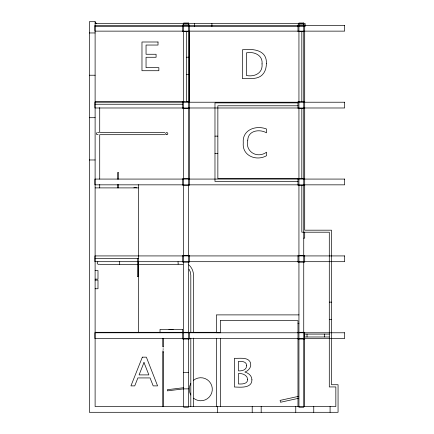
<?xml version="1.0" encoding="UTF-8"?>
<svg xmlns="http://www.w3.org/2000/svg" width="434" height="434" viewBox="0 0 434 434"><rect width="100%" height="100%" fill="white"/><g stroke="black" fill="none" stroke-linecap="round" stroke-linejoin="round"><path stroke-width="0.65" d="M139.276 264.339L178.141 264.339L178.048 261.697M190.797 383.482C188.828 387.03 188.828 391.457 190.797 395.011M298.218 396.41L280.098 400.387L280.51 402.264L298.63 398.287M183.658 388.869L167.453 390.86L167.312 389.716L183.522 387.725L183.658 388.869L188.464 388.869M96.261 23.544L95.111 21.7L89.344 21.7L89.344 412.3L338.059 412.3L338.059 384.73L331.505 384.73L331.505 230.183L304.701 230.183L304.701 24.89L297.979 24.89L297.979 31.617L304.701 31.617M95.111 23.544L305.162 23.544L305.162 26.425L95.111 26.425M189.425 31.617L182.698 31.617L182.698 24.89L189.425 24.89L189.425 185.318L182.698 185.318L182.698 178.596L189.425 178.596M89.344 32.957L95.111 32.957M186.544 57.212L189.251 57.212M186.544 74.507L189.251 74.507M89.344 75.228L95.111 75.228M95.111 101.355L183.983 101.355M182.698 101.74L189.425 101.74M304.701 101.74L297.979 101.74L297.979 108.467L304.701 108.467M297.979 102.896L214.976 102.896L214.976 181.477L297.979 181.477M95.111 104.241L182.698 104.241M297.979 105.777L217.857 105.777L217.857 178.596L304.701 178.596M189.425 108.467L182.698 108.467L182.698 101.355M89.344 117.701L95.111 117.701M98.209 132.576L98.919 132.576M100.259 132.576L164.833 132.576M100.259 134.692L164.833 134.692M214.976 136.135L217.857 136.135M214.976 153.424L217.857 153.424M89.344 159.972L95.111 159.972M304.701 185.318L297.979 185.318L297.979 178.596M134.828 187.282C136.238 187.521 134.497 187.097 134.828 187.602M95.111 187.895L138.338 187.895M303.74 238.152L304.701 238.152L304.701 232.206M95.111 258.593L138.338 258.593L138.338 184.683M99.684 264.339L137.654 264.339M95.111 270.507L97.992 270.507L97.992 279.154L95.111 279.154M95.111 280.114L97.992 280.114L97.992 288.762L95.111 288.762M329.292 302.135L331.505 302.135M298.999 314.889L216.344 314.889L216.344 332.759L220.57 332.759L220.57 320.655M329.292 319.424L331.505 319.424M220.439 320.655L297.979 320.655L297.979 406.539M297.979 323.536L298.939 323.536M160.493 329.363L182.351 329.363M95.111 332.298L216.382 332.298M297.979 332.298L304.701 332.298L304.701 339.025L297.979 339.025M329.292 334.104L304.424 334.104L304.532 336.985L329.292 336.985M183.658 372.54L188.464 372.54M182.926 264.632L178.114 264.16M188.774 264.805C191.714 267.36 193.472 271.174 193.493 275.069L193.493 332.672M189.061 269.199L190.363 272.031L190.808 275.167L190.808 332.726M173.199 329.645L168.902 329.645M330.084 406.539L330.084 412.3M324.317 334.104L324.317 336.985M313.755 406.539L313.755 412.3M307.028 334.104L307.028 336.985M304.532 338.336L304.532 406.539M301.82 31.617L301.82 101.74M301.82 108.467L301.82 178.596M301.82 185.318L301.82 232.206L329.292 232.206L329.292 386.938L335.845 386.938L335.845 406.539L95.111 406.539L95.111 21.7M295.766 406.539L295.766 412.3M261.181 406.539L261.181 412.3M252.208 406.539L252.208 412.3M220.57 338.542L220.57 406.539M217.624 406.539L217.624 412.3M216.344 338.542L216.344 406.539M211.911 23.544L211.911 26.425M194.622 23.544L194.622 26.425M193.493 338.091L193.493 406.539M190.808 338.146L190.808 406.539M189.425 332.298L189.425 339.025L182.698 339.025L182.698 329.363M189.251 31.617L189.251 101.355L186.544 101.355L186.544 31.617M163.504 338.265L163.504 346.592M163.504 350.916L163.504 351.611M163.504 352.354L163.504 406.539M163.124 346.592L163.124 346.967M163.124 348.03L163.124 348.345M163.124 349.256L163.124 349.571M163.124 351.979L163.124 352.354M162.739 338.265L162.739 346.592M162.739 350.916L162.739 351.611M162.739 352.354L162.739 406.539M160.027 329.363L160.027 332.829M138.316 261.697L138.338 332.298M136.303 187.895L136.303 187.602L133.998 187.602L133.998 187.895M135.413 187.282L135.419 187.602M119.692 261.697L119.692 264.339M118.656 179.204L118.656 172.52L117.581 172.52L117.581 179.204M118.656 184.553L118.656 187.895M117.581 184.553L117.581 187.895M99.717 107.61L99.717 132.576M99.717 134.6L99.717 179.123M99.717 184.521L99.717 187.895M193.526 380.287A11.528 11.528 0 0 1 209.21 381.383A11.528 11.528 0 0 1 209.21 397.105A11.528 11.528 0 0 1 193.526 398.2M99.229 264.16A1.345 1.345 0 0 1 97.395 263.666A1.345 1.345 0 0 1 97.883 261.832M98.16 134.383A1.058 1.058 0 0 1 96.44 134.041A1.058 1.058 0 0 1 97.411 132.576M137.377 258.593L137.339 276.653L138.3 276.659L138.338 258.593L137.377 258.593M247.765 140.149C244.933 151.721 257.216 158.92 266.547 152.204L266.547 155.697C256.429 161.535 241.906 155.806 243.273 142.829C242.053 129.723 255.995 124.9 266.503 128.996L266.503 132.815C259.543 128.768 248.026 130.498 247.765 140.149M262.044 63.89C263.026 73.162 254.487 77.198 246.403 75.494L246.403 52.867C253.819 51.266 263.053 55.091 262.044 63.89M266.373 63.5C266.422 68.355 264.745 73.563 260.503 76.324C255.051 79.672 248.351 78.212 242.329 78.543L242.329 49.818C252.702 48.532 267.127 49.715 266.373 63.5M251.926 379.821C251.926 388.647 240.176 387.155 234.42 387.003L234.42 358.278C239.519 358.658 248.633 356.564 250.64 363.16C251.503 367.159 248.611 370.869 244.884 372.036C248.465 373.039 251.986 375.779 251.926 379.821M247.619 379.43C247.727 384.199 241.83 384.117 238.461 383.954L238.461 373.473C242.259 373.175 247.478 375.003 247.619 379.43M246.61 365.558L246.159 367.81C244.667 370.582 241.299 370.972 238.461 370.891L238.461 361.327L242.921 361.587L244.971 362.385L246.197 363.703L246.61 365.558M142.336 357.16L130.943 385.886L134.73 385.886L137.893 377.927L150.061 377.927L153.186 385.886L157.591 385.886L146.372 357.16L142.336 357.16M143.985 362.515L139.075 374.9L148.873 374.9L143.985 362.515M188.464 23.002L183.658 23.002L183.658 407.26L188.464 407.26L188.464 23.002M303.74 23.002L298.939 23.002L298.939 407.26L303.74 407.26L303.74 23.002M344.656 25.373L94.889 25.373L94.889 31.134L344.656 31.134L344.656 25.373M158.019 41.995L141.972 41.995L141.972 70.72L158.855 70.72L158.855 67.671L146.046 67.671L146.046 57.266L156.083 57.266L156.083 54.261L146.046 54.261L146.046 45.044L158.019 45.044L158.019 41.995M344.656 102.223L94.889 102.223L94.889 107.985L344.656 107.985L344.656 102.223M344.656 179.074L94.889 179.074L94.889 184.841L344.656 184.841L344.656 179.074M189.425 255.447L182.698 255.447L182.698 262.169L189.425 262.169L189.425 255.447M304.701 255.447L297.979 255.447L297.979 262.169L304.701 262.169L304.701 255.447M344.656 255.924L94.889 255.924L94.889 261.691L344.656 261.691L344.656 255.924M344.656 332.78L94.889 332.78L94.889 338.542L344.656 338.542L344.656 332.78M166.005 134.383A1.058 1.058 0 0 0 167.774 133.911A1.058 1.058 0 0 0 166.477 132.614A1.058 1.058 0 0 0 166.005 134.383"/></g></svg>
